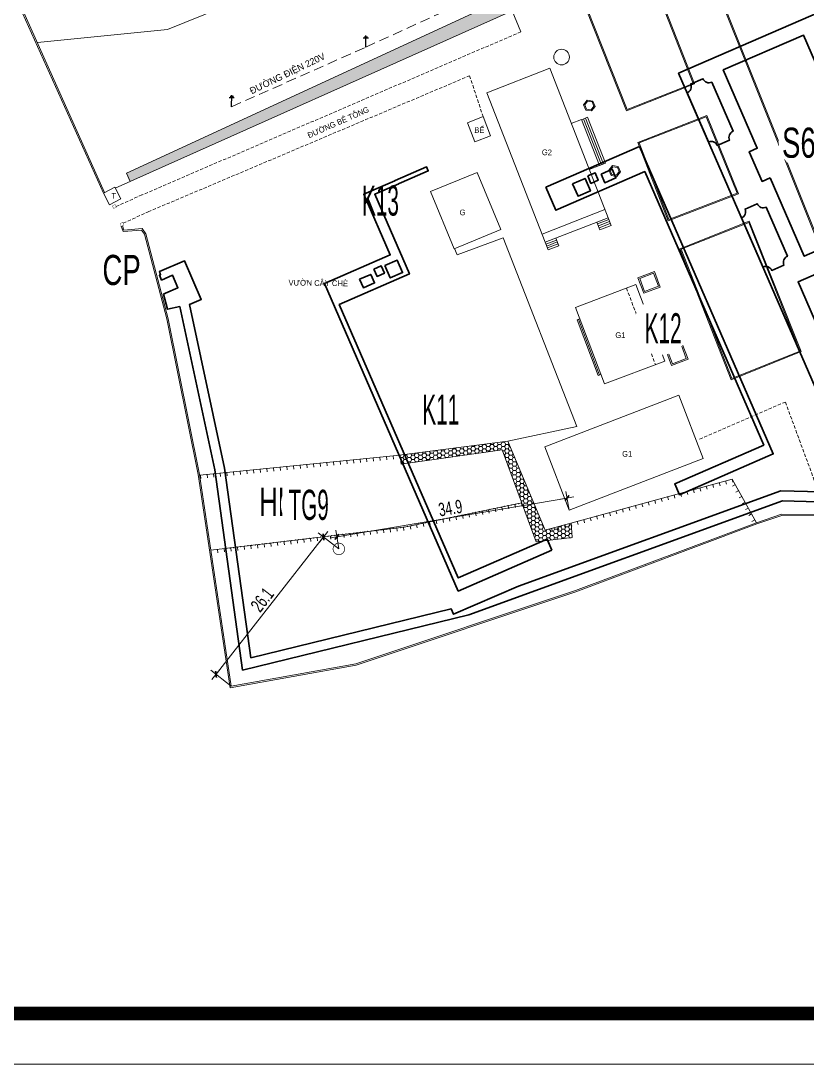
# Model space of a CAD drawing. Header units: inches. Extents: x 496359 to 501064, y 2374078 to 2377203.
# Drawn here: x 499679.6 to 499797.2, y 2376075 to 2376231.1 of the extents above; entities that cross this region are included whole.
import ezdxf
from ezdxf.enums import TextEntityAlignment as Align

# ---------------------------------------------------------------- set-up
doc = ezdxf.new("R2010")
doc.units = ezdxf.units.IN
doc.header["$MEASUREMENT"] = 0
doc.linetypes.add('DASHED', pattern=[0.75, 0.5, -0.25])
for name, color, linetype in [('cd', 7, 'Continuous'), ('chu', 6, 'Continuous'), ('MANH', 147, 'Continuous'), ('NOI', 2, 'Continuous'), ('tl', 8, 'Continuous')]:
    doc.layers.add(name, color=color, linetype=linetype)
for name, color, linetype, lineweight in [('EG Text2', 7, 'Continuous', 18), ('ISO', 252, 'Continuous', 20), ('khung ten QH', 7, 'Continuous', 20), ('Khungbo', 32, 'Continuous', 25), ('LC Dim', 8, 'Continuous', 18), ('LC Net dam 1', 30, 'Continuous', 30), ('LC Net manh', 239, 'Continuous', 5)]:
    doc.layers.add(name, color=color, linetype=linetype, lineweight=lineweight)
doc.styles.add('dien giai', font='', dxfattribs={"width": 0.8})
doc.styles.add('EG Hai', font='')
doc.styles.add('style1', font='')
doc.styles.get('dien giai').set_extended_font_data('.VnArial NarrowH')
doc.styles.get('EG Hai').set_extended_font_data('.VnArial NarrowH')
doc.styles.get('style1').set_extended_font_data('.VnAvantH')
doc.dimstyles.new('DIM300', dxfattribs={"dimscale": 0.5, "dimtxt": 2, "dimasz": 0.006999999999999999, "dimexe": 1, "dimexo": 0, "dimgap": 0.4, "dimtad": 1, "dimtoh": 1, "dimdec": 1, "dimzin": 1, "dimdsep": 46, "dimtxsty": 'dien giai', "dimblk": 'rowdim', "dimcen": 2.5, "dimclrd": 256, "dimclre": 256, "dimclrt": 2, "dimazin": 0, "dimtfac": 1, "dimtdec": 1, "dimtix": 1, "dimtmove": 2, "dimatfit": 0, "dimldrblk": 'dot leader', "dimfxl": 2, "dimtolj": 1, "dimtzin": 0, "dimlwd": -1, "dimlwe": -1, "dimarcsym": 1})

# ---------------------------------------------------------------- blocks, each defined once
blk = doc.blocks.new('cdien')
at = {"layer": 'cd', "extrusion": (-0.0005186573852502598, 0.0007689855314360053, 0.999999569827792)}
for p, q in [((-0.459985754583613, 3.144412337993913, -0.002933418654703424), (0.4886843127005704, 3.1446703799744, -0.002441582137115539)), ((0, 0), (-0.001049704209435731, 3.504816721539669, -0.002972533856058668)), ((-0.7965127634761302, 2.784041248790004, -0.002830840675530411), (0.764202508418748, 2.784465769470103, -0.00202169027567578))]:
    blk.add_line(p, q, dxfattribs=at)
blk = doc.blocks.new('1')
at = {"layer": 'tl', "color": 250, "lineweight": 0}
blk.add_line((0, -0.5), (0, 0), dxfattribs=at)
blk = doc.blocks.new('Nền HT mới')
at = {"layer": 'MANH', "lineweight": 0}
h = blk.add_hatch(dxfattribs=at)
h.set_pattern_fill('HONEY', color=8, scale=3, style=0)
h.set_pattern_definition([(0, (-183.2688834090322, -73.77102629426736), (0.5625, 0.324759525), [0.375, -0.75]), (120, (-183.2688834090322, -73.77102629426736), (-0.5624999987709673, 0.3247595271287468), [0.3749999999999998, -0.7499999999999996]), (59.99999999999999, (-183.2688834090322, -73.77102629426736), (1.229032625671422e-09, 0.6495190521287468), [-0.75, 0.375])])
h.paths.add_polyline_path([(-126.8014791085689, -45.41615871997419), (-135.978383206525, -23.30960250139105), (-144.6687170735049, -6.078051250948192), (-146.0620194940084, -5.85821412043515), (-137.3655951983483, -23.55188105027992), (-128.1698414601806, -44.58520711218807), (-128.1757084494993, -46.84231667505446), (-183.8325359660621, -72.510612505077), (-183.2688834090322, -73.77102629426736), (-126.1623317418807, -48.23317980026695)])
h = blk.add_hatch(dxfattribs=at)
h.set_pattern_fill('HONEY', color=8, scale=3, style=0)
h.set_pattern_definition([(0, (-122.5355175390678, -127.635057509), (0.5625, 0.324759525), [0.375, -0.75]), (120, (-122.5355175390678, -127.635057509), (-0.5624999987709673, 0.3247595271287468), [0.3749999999999998, -0.7499999999999996]), (59.99999999999999, (-122.5355175390678, -127.635057509), (1.229032625671422e-09, 0.6495190521287468), [-0.75, 0.375])])
h.paths.add_polyline_path([(-126.7996228174261, -112.603293866905), (-142.6302722208156, -114.6640018737489), (-142.8762160865545, -114.6885002884628), (-142.7436192438427, -116.019663133713), (-127.6363734847937, -113.9076992194714), (-122.5355175391842, -127.635057509), (-117.1743738128525, -127.0325726983683), (-117.34463536151, -124.8329575029748), (-121.2301135669068, -125.8916099272283)])
at = {"layer": 'MANH', "color": 1, "linetype": 'DASHED', "lineweight": 0, "ltscale": 3, "elevation": -28.37660884582989}
blk.add_lwpolyline([(-168.1140522845044, -62.56482511764261), (-148.041446332466, -53.6538078752892), (-128.1698414602388, -44.58520711218807), (-95.89018896611651, -30.64681443065274), (-58.74318896611931, -13.92981443047393), (-28.81618896609416, -1.114814430529805), (3.666811033913291, 13.63718556933236), (31.20181103388768, 25.31418556947392), (62.44381103391515, 39.10918556939941), (92.05397378362704, 52.59126531560105), (119.8372661278163, 64.47791280405727)], dxfattribs=at)
at = {"layer": 'MANH', "lineweight": 0, "elevation": -28.37660884582989}
for points in [[(-197.1686222703966, -52.95811667904127), (-177.6971660765657, -51.018320926054), (-169.660283235421, -47.79484218457583), (-163.600536454639, -35.45231807656455), (-160.1720769946069, -21.95807521702591), (-156.1188156967355, -7.732749566956045), (-153.4626691538097, 1.801060298403172), (-150.8018569074293, 2.473085735869972)], [(-144.6687170734467, -6.078051251413854), (-135.9783832085041, -23.30960249673444), (-126.8014791088599, -45.41615872043985), (-126.1623317418807, -48.23317980026695), (-185.5049444736751, -74.77098483737427)], [(-183.8325359658875, -72.510612505077), (-128.1757084496157, -46.84231667505446), (-128.1698414602388, -44.58520711218807), (-137.3655951973587, -23.55188105074558), (-146.062019494183, -5.85821412043515)], [(-75.79736117331322, -94.37191597657147), (-96.17237796535028, -43.42433248652014)], [(-75.65808588364871, -94.31621684092897), (-96.03310267574398, -43.36863335087764)], [(-124.8331668003766, -51.35643412178251), (-126.1623317418807, -48.23317980026695)], [(-129.9283686877998, -60.48801764944437), (-120.533871719842, -56.8194713821249)], [(-120.533871719842, -56.8194713821249), (-111.3605544459379, -80.31071151938158)], [(-129.9283686877998, -60.48801764944437), (-120.7550514138957, -83.97925778670106)], [(-132.8518389320188, -64.96299493783954), (-130.4949941569312, -64.04930587397757)], [(-131.7433177030716, -67.82240583613384), (-132.8518389320188, -64.96299493783954)], [(-129.386472927984, -66.90871677227187), (-130.4949941569312, -64.04930587397757)], [(-115.7837867938752, -64.49488428426775), (-117.3047026672821, -65.0888011558527)], [(-115.7837867938169, -64.49488428426775), (-113.0962551540533, -71.37717661546412)], [(-115.7801835295932, -64.50411160575095), (-114.8631444259618, -64.14600830437485)], [(-115.4593024848682, -64.37880772171411), (-112.7717708451046, -71.26110005291048)], [(-115.1612234553859, -64.26240801304448), (-112.4736918156223, -71.14470034424085)], [(-114.8631444259618, -64.14600830437485), (-112.1756127861981, -71.02830063557121)], [(-131.7433177030716, -67.82240583613384), (-129.3864729279258, -66.90871677227187)], [(-113.0962551540533, -71.37717661546412), (-114.6171710275185, -71.97109348704907)], [(-113.0962551540533, -71.37717661546412), (-112.1682374074544, -71.02830063557121)], [(-183.8325359658875, -72.510612505077), (-183.2688834090322, -73.77102629426736)], [(-138.3479597652868, -75.25854624859858), (-131.3631269864809, -72.38995756214354)], [(-127.8531435170398, -80.93654624052215), (-131.3631269864809, -72.38995756214354)], [(-187.28301902371, -75.47140723006669), (-185.6002635803843, -74.58917476801071)], [(-185.6002635803261, -74.58917476801071), (-184.6728118096898, -76.35818076372016)], [(-187.2830190237682, -75.47140723006669), (-186.355567253132, -77.24041322577614)], [(-186.3555672530738, -77.24041322577614), (-184.6728118097481, -76.35818076372016)], [(-134.8379762958457, -83.80513492697719), (-138.3479597652868, -75.25854624859858)], [(-121.6749494311471, -81.62163036880884), (-112.2804524631892, -77.95308410148937)], [(-121.1983139662143, -82.84414093108717), (-111.8038169982565, -79.1755946637677)], [(-113.3587961464609, -80.1048754668409), (-111.6946922712914, -79.45504375366363)], [(-134.8379762958457, -83.80513492697719), (-127.8531435170398, -80.93654624052215)], [(-113.0246583210492, -80.96054323255885), (-113.4679208733678, -79.82542637694496)], [(-113.249671419554, -80.38432455673683), (-111.5855675443263, -79.73449284355956)], [(-113.1405466925889, -80.66377364663276), (-111.4764428173612, -80.0139419334555)], [(-113.0246583210492, -80.96054323255885), (-111.3605544459379, -80.31071151938158)], [(-134.389843879263, -84.73594228509683), (-127.4753107681709, -82.15816245373207), (-116.4818190520118, -110.4170709942082), (-126.7996228177171, -112.6032938673707)], [(-121.0891892392492, -83.1235900209831), (-119.5003865288991, -82.50316337408367)], [(-119.609511255806, -82.22371428418774), (-119.1662487034873, -83.35883113980162)], [(-134.389843879263, -84.73594228509683), (-134.7816207195237, -83.7819903544696)], [(-120.9800645122841, -83.40303911087904), (-119.3912618019922, -82.7826124639796)], [(-120.870939785319, -83.68248820077497), (-119.2821370750271, -83.06206155387554)], [(-120.7550514138957, -83.97925778670106), (-119.1662487034873, -83.35883113980162)], [(-107.331992557326, -88.15771092945579), (-106.4617987023621, -90.4625865561502), (-104.0047338720715, -89.53493445558343), (-104.8749277269771, -87.23005882888901), (-107.331992557326, -88.15771092945579)], [(-116.6720962462086, -92.59781628899145), (-107.6695459035645, -89.18403593176845)], [(-107.6695459035645, -89.18403593176845), (-103.3324658439333, -100.6214388954068)], [(-116.6720962462086, -92.59781628899145), (-112.3350161865774, -104.0352192526298)], [(-116.4402428795538, -94.4468166735569), (-116.0299501139625, -94.2912330520885)], [(-116.4402428794956, -94.4468166735569), (-113.2755372940401, -102.7925268160725)], [(-116.2350964967582, -94.36902486258987), (-113.0703909112444, -102.7147350051055)], [(-103.1690067082482, -98.97583672921974), (-102.2988128532843, -101.2807123559141), (-99.84174802299367, -100.3530602553474), (-100.7119418778993, -98.04818462865296), (-103.1690067082482, -98.97583672921974)], [(-112.3350161865774, -104.0352192526298), (-103.3324658439915, -100.6214388954068)], [(-113.2755372940401, -102.7925268160725), (-112.8652445284488, -102.6369431946041)], [(-121.2637577800151, -113.4311605748335), (-101.1986145630317, -105.7291467679279)], [(-97.5587549511065, -115.2116413768927), (-101.1986145629735, -105.7291467679279)], [(-142.8762160867291, -114.6885002889285), (-142.6302722204664, -114.6640018737489), (-126.7996228177171, -112.6032938673707)], [(-126.7996228177171, -112.6032938673707), (-121.2301135670814, -125.8916099272283)], [(-117.6238981680899, -122.9136551837983), (-121.2637577800151, -113.4311605748335)], [(-172.8846538167518, -117.6776342774356), (-142.9353361117492, -114.6943892217787)], [(-117.6238981680899, -122.9136551837983), (-97.5587549511065, -115.2116413768927)], [(-121.2301135670814, -125.8916099272283), (-93.21419857674755, -118.2582853399763), (-89.59746438642742, -124.7920746543059)], [(-171.2019248346287, -128.9177178438367), (-142.3141891618679, -125.4499264285514), (-124.6908331861441, -121.8346996023865)], [(-117.1743738129107, -127.032572698834), (-117.3446353615682, -124.8329575029748)]]:
    blk.add_lwpolyline(points, dxfattribs=at)
for points in [[(-109.02987678919, -63.16351038223002), (-98.88674221216479, -59.15190435020122), (-107.4561889661081, -37.27081443048883), (-117.5641488403153, -41.6276030047411)], [(-108.9456510954724, -62.96889369800556), (-99.08093041838856, -59.06740026227999), (-107.5392849677546, -37.4699714221606), (-117.3710535697128, -41.70771451206747)], [(-114.0779043882458, -61.71207568706814), (-114.9376833040687, -61.59032103750724), (-115.4730153812516, -62.27403409598264), (-115.1485685426114, -63.07950180308762), (-114.2887896269049, -63.2012564517172), (-113.753457549722, -62.51754339370746)], [(-114.1846833162081, -61.84845112642142), (-114.8729681728828, -61.75098202150184), (-115.3015213220451, -62.29831964062396), (-115.0417896147073, -62.94312636326868), (-114.353504758149, -63.0405954677226), (-113.9249516088703, -62.49325784906614)], [(-107.3482433586569, -67.89440395595375), (-97.02220048318395, -63.89113784773144), (-92.31428435223188, -75.57830391550306), (-102.8122340613581, -79.65137719089034)], [(-107.154392662279, -67.98012879263479), (-97.10601748385943, -64.08451066683847), (-92.51019134651415, -75.49341893806923), (-102.7263836724405, -79.45717387046534)], [(-110.2832906563954, -71.49691068060565), (-111.1430695722183, -71.37515603104475), (-111.6784016494012, -72.05886908952016), (-111.353954810761, -72.86433679662514), (-110.4941758950545, -72.98609144525471), (-109.9588438178716, -72.30237838724497)], [(-110.3900695843577, -71.63328611995894), (-111.0783544410324, -71.53581701503936), (-111.5069075901947, -72.08315463416147), (-111.2471758828569, -72.72796135680619), (-110.5588910262986, -72.82543046126011), (-110.1303378770199, -72.27809284260366)], [(-101.0661875863398, -83.80304718116167), (-90.6768708666159, -79.70058217882979), (-82.90762330876441, -99.2005390343802), (-93.37164780415605, -103.4360594698774)], [(-100.8719359054185, -83.88761328585315), (-90.76086882646905, -79.89502167008686), (-83.10218706709111, -99.11747053271029), (-93.28733524528343, -103.2401102749245)], [(-107.0742417645479, -88.27417778648305), (-106.345331845102, -90.20483576325569), (-104.2624846647914, -89.41846759855616), (-104.9913945842372, -87.48780962178353)], [(-102.9112559154701, -99.092303586247), (-102.1823459960242, -101.0229615630196), (-100.0994988157136, -100.2365933983201), (-100.8284087351594, -98.30593542154747)]]:
    blk.add_lwpolyline(points, close=True, dxfattribs=at)
at = {"layer": 'MANH', "color": 4, "lineweight": 0, "elevation": -28.37660884582989}
for points in [[(-203.0619379446098, -40.49283241625744), (-201.1524527782412, -44.73876078991088), (-200.2750157572982, -46.50093587633091), (-187.2830190237682, -75.47140723006669)], [(-202.8795346365614, -40.41080173157025), (-200.971664316482, -44.65313933562356), (-200.0941317218776, -46.41550636483225), (-187.1058868718055, -75.37854065518695)], [(-184.3552795388341, -81.22085503401104), (-181.5838490686683, -81.01036289526019), (-181.135463890033, -81.65060133725274), (-177.8122181418539, -94.31613663775715), (-173.0979401735776, -117.6037735562386), (-168.3231807131624, -149.4976173756259), (-149.5009867174622, -146.1183384149881), (-116.6266446487816, -135.1269188840488), (-89.53004606934974, -124.9803913808973), (-85.82406533415906, -123.7139751907052), (-79.08021094649575, -123.7475096029775)], [(-184.2144667333878, -81.00958417873699), (-181.4853877400119, -80.80230866471175), (-180.951100827132, -81.56520413240287), (-177.6173229455553, -94.27087944099549), (-172.9009016703885, -117.5691038873592), (-168.1558692096105, -149.2643809947731), (-149.5506276380574, -145.9240530077914), (-116.6934428963532, -134.9383699675636), (-89.59746438642742, -124.7920746543059), (-85.85681054094584, -123.5138098896095), (-79.07668721500795, -123.5475246520327)], [(-184.3552795388341, -81.22085503401104), (-184.6076229478304, -80.4573687627526)], [(-184.2144667333878, -81.00958417873699), (-184.4258100462566, -80.37014715704936)]]:
    blk.add_lwpolyline(points, dxfattribs=at)
at = {"layer": 'MANH', "color": 3, "linetype": 'DASHED', "lineweight": 0, "elevation": -28.37660884582989}
for points in [[(-124.8331668003766, -51.35643412178251), (-181.4957580381842, -75.74876273615155)], [(-180.586127679383, -78.28560360805932), (-132.5138363974356, -57.9277423280837)], [(-132.5138363974356, -57.9277423280837), (-130.4949941569312, -64.04930587397757)]]:
    blk.add_lwpolyline(points, dxfattribs=at)
at = {"layer": 'MANH', "linetype": 'DASHED', "lineweight": 0, "elevation": -28.37660884582989}
for points in [[(-185.4043007407408, -77.48901859350372), (-181.4957580381842, -75.74876273615155)], [(-184.3308394703736, -79.9939445420714), (-180.586127679383, -78.28560360805932)], [(-109.0486087814743, -89.7069786075117), (-104.711528721843, -101.14438157115)], [(-98.1092337359978, -112.2871936653355), (-85.28323798771726, -106.7397735380182), (-79.07668721500795, -123.5475246520327)]]:
    blk.add_lwpolyline(points, dxfattribs=at)
at = {"layer": 'MANH', "color": 4, "lineweight": 0, "const_width": 0.05, "elevation": -28.37660884582989}
for points in [[(-185.7574588979433, -77.79324026318136), (-185.3517312331196, -77.59859940927345), (-185.5463720870275, -77.19287174433339), (-185.9520997518512, -77.3875125982413)], [(-184.6076229478304, -80.4573687627526), (-184.2018952830067, -80.26272790884468), (-184.3965361369146, -79.85700024390462), (-184.8022638017383, -80.05164109781254)]]:
    blk.add_lwpolyline(points, close=True, dxfattribs=at)
at = {"layer": 'MANH', "color": 8, "lineweight": 0, "elevation": -28.37660884582989}
blk.add_lwpolyline([(-117.1743738129107, -127.032572698834), (-122.5355175391842, -127.635057509), (-127.6363734847937, -113.9076992190057), (-142.7436192438427, -116.019663133713), (-142.8762160867291, -114.6885002889285)], dxfattribs=at)
at = {"layer": 'MANH', "lineweight": 0}
blk.add_circle((-118.7556091182005, -55.14397067209575, 0.3433911541701136), 1.166492391820125, dxfattribs=at)
for p in [(-131.5885944209249, -123.2496952191541, -1.000608845829888), (-131.052714180546, -123.1397656105073, -1.000608845829888), (-130.5168339401089, -123.0298360023262, -1.000608845829888), (-129.98095369973, -122.9199063941451, -1.000608845829888), (-129.4450734593511, -122.8099767854983, -1.000608845829888), (-128.909193218914, -122.7000471773172, -1.000608845829888), (-128.3733129785351, -122.5901175686704, -1.000608845829888), (-127.8374327381562, -122.4801879604893, -1.000608845829888), (-127.3015524977191, -122.3702583518425, -1.000608845829888), (-126.7656722573402, -122.2603287436614, -1.000608845829888), (-126.2297920169613, -122.1503991354803, -1.000608845829888), (-125.6939117765824, -122.0404695268335, -1.000608845829888), (-125.1580315361452, -121.9305399186524, -1.000608845829888), (-139.0909177864623, -124.7887097364837, -1.000608845829888), (-138.5550375460834, -124.6787801278369, -1.000608845829888), (-138.0191573057045, -124.5688505196558, -1.000608845829888), (-137.4832770652674, -124.458920911009, -1.000608845829888), (-136.9473968248885, -124.3489913028279, -1.000608845829888), (-136.4115165845096, -124.2390616946468, -1.000608845829888), (-135.8756363440725, -124.129132086, -1.000608845829888), (-135.3397561036936, -124.0192024778189, -1.000608845829888), (-134.8038758633147, -123.9092728691721, -1.000608845829888), (-134.2679956228776, -123.799343260991, -1.000608845829888), (-133.7321153824987, -123.6894136523442, -1.000608845829888), (-133.1962351421198, -123.5794840441631, -1.000608845829888), (-132.6603549017409, -123.469554435982, -1.000608845829888), (-132.1244746613038, -123.3596248273352, -1.000608845829888), (-149.9100507279463, -126.3617619504766, -1.000608845829888), (-149.3669107464329, -126.2965614032546, -1.000608845829888), (-148.8237707649196, -126.2313608564982, -1.000608845829888), (-148.2806307834062, -126.1661603097418, -1.000608845829888), (-147.7374908018928, -126.1009597625198, -1.000608845829888), (-147.1943508203794, -126.0357592157634, -1.000608845829888), (-146.6512108388661, -125.970558669007, -1.000608845829888), (-146.1080708573527, -125.905358121785, -1.000608845829888), (-145.5649308757811, -125.8401575750286, -1.000608845829888), (-145.0217908942677, -125.7749570282722, -1.000608845829888), (-144.4786509127543, -125.7097564810501, -1.000608845829888), (-143.935510931241, -125.6445559342937, -1.000608845829888), (-143.3923709497276, -125.5793553870717, -1.000608845829888), (-142.8492309682142, -125.5141548403153, -1.000608845829888), (-142.3061992288522, -125.4482873865018, -1.000608845829888), (-141.7703189884733, -125.3383577783206, -1.000608845829888), (-141.2344387480944, -125.2284281696739, -1.000608845829888), (-140.6985585076573, -125.1184985614927, -1.000608845829888), (-140.1626782672784, -125.008568952846, -1.000608845829888), (-139.6267980268995, -124.8986393446648, -1.000608845829888), (-162.945410284442, -127.9265750768209, -1.000608845829888), (-162.4022703029286, -127.8613745295988, -1.000608845829888), (-161.8591303214153, -127.7961739828424, -1.000608845829888), (-161.3159903399019, -127.7309734360861, -1.000608845829888), (-160.7728503583885, -127.665772888864, -1.000608845829888), (-160.2297103768751, -127.6005723421076, -1.000608845829888), (-159.6865703953617, -127.5353717948856, -1.000608845829888), (-159.1434304138484, -127.4701712481292, -1.000608845829888), (-158.6002904322768, -127.4049707013728, -1.000608845829888), (-158.0571504507634, -127.3397701541508, -1.000608845829888), (-157.51401046925, -127.2745696073944, -1.000608845829888), (-156.9708704877366, -127.209369060638, -1.000608845829888), (-156.4277305062233, -127.1441685134159, -1.000608845829888), (-155.8845905247099, -127.0789679666595, -1.000608845829888), (-155.3414505431965, -127.0137674194375, -1.000608845829888), (-154.7983105616831, -126.9485668726811, -1.000608845829888), (-154.2551705801116, -126.8833663259247, -1.000608845829888), (-153.7120305985982, -126.8181657787027, -1.000608845829888), (-153.1688906170848, -126.7529652319463, -1.000608845829888), (-152.6257506355714, -126.6877646851899, -1.000608845829888), (-152.082610654058, -126.6225641379679, -1.000608845829888), (-151.5394706725447, -126.5573635912115, -1.000608845829888), (-150.9963306910313, -126.4921630444551, -1.000608845829888), (-150.4531907095179, -126.426962497233, -1.000608845829888), (-168.9199500812056, -128.6437810930038, -1.000608845829888), (-168.3768100996922, -128.5785805457817, -1.000608845829888), (-167.8336701181788, -128.5133799990253, -1.000608845829888), (-167.2905301366072, -128.448179452269, -1.000608845829888), (-166.7473901550939, -128.3829789050469, -1.000608845829888), (-166.2042501735805, -128.3177783582905, -1.000608845829888), (-165.6611101920671, -128.2525778110685, -1.000608845829888), (-165.1179702105537, -128.1873772643121, -1.000608845829888), (-164.5748302290403, -128.1221767175557, -1.000608845829888), (-164.031690247527, -128.0569761703337, -1.000608845829888), (-163.4885502660136, -127.9917756235773, -1.000608845829888)]:
    blk.add_point(p, dxfattribs=at)
at = {"layer": 'cd', "lineweight": 0, "xscale": 0.5, "yscale": 0.5, "zscale": 0.5, "rotation": 359.2672157837458}
for p in [(-148.041446332466, -53.6538078752892, -0.5256088458298898), (-168.1140522845044, -62.56482511764261, -1.010608845829889)]:
    blk.add_blockref('cdien', p, dxfattribs=at)
at = {"layer": 'NOI', "lineweight": 0}
for p, rotation in [((-150.8959405994929, -115.4873433122957, -28.37660884582989), 5.688455894572807), ((-149.9008650385613, -115.3882240509229, -28.37660884582989), 5.688455894572807), ((-148.9057894775715, -115.28910478955, -28.37660884582989), 5.688455894572807), ((-147.9107139165817, -115.1899855281772, -28.37660884582989), 5.688455894572807), ((-146.9156383556501, -115.0908662668044, -28.37660884582989), 5.688455894572807), ((-145.9205627946603, -114.9917470058972, -28.37660884582989), 5.688455894572807), ((-144.9254872336705, -114.8926277445244, -28.37660884582989), 5.688455894572807), ((-143.930411672739, -114.7935084831515, -28.37660884582989), 5.688455894572807), ((-165.8220740140487, -116.9741322314912, -28.37660884582989), 5.688455894572807), ((-164.8269984531171, -116.8750129701184, -28.37660884582989), 5.688455894572807), ((-163.8319228921273, -116.7758937092112, -28.37660884582989), 5.688455894572807), ((-162.8368473311375, -116.6767744478384, -28.37660884582989), 5.688455894572807), ((-161.8417717702059, -116.5776551864656, -28.37660884582989), 5.688455894572807), ((-160.8466962092161, -116.4785359250927, -28.37660884582989), 5.688455894572807), ((-159.8516206482263, -116.3794166637199, -28.37660884582989), 5.688455894572807), ((-158.8565450872948, -116.2802974023471, -28.37660884582989), 5.688455894572807), ((-157.861469526305, -116.1811781414399, -28.37660884582989), 5.688455894572807), ((-156.8663939653152, -116.0820588800671, -28.37660884582989), 5.688455894572807), ((-155.8713184043836, -115.9829396186942, -28.37660884582989), 5.688455894572807), ((-154.8762428433938, -115.8838203573214, -28.37660884582989), 5.688455894572807), ((-153.881167282404, -115.7847010959485, -28.37660884582989), 5.688455894572807), ((-152.8860917214724, -115.6855818345757, -28.37660884582989), 5.688455894572807), ((-151.8910161604826, -115.5864625736685, -28.37660884582989), 5.688455894572807), ((-172.7876029408608, -117.6679670606354, -28.37660884582989), 5.688455894572807), ((-171.792527379871, -117.5688477992626, -28.37660884582989), 5.688455894572807), ((-170.7974518189394, -117.4697285378898, -28.37660884582989), 5.688455894572807), ((-169.8023762579496, -117.3706092769826, -28.37660884582989), 5.688455894572807), ((-168.8073006969598, -117.2714900156097, -28.37660884582989), 5.688455894572807), ((-167.8122251360282, -117.1723707542369, -28.37660884582989), 5.688455894572807), ((-166.8171495750385, -117.0732514928641, -28.37660884582989), 5.688455894572807), ((-94.2149210388261, -118.5309460536191, -28.37660884582989), 15.24107065877397), ((-93.25009273422893, -118.2680652011732, -28.37660884582989), 15.24107065877397), ((-100.0038908662927, -120.1082311692262, -28.37660884582989), 15.24107065877397), ((-99.03906256169557, -119.8453503167802, -28.37660884582989), 15.24107065877397), ((-98.0742342571566, -119.5824694643343, -28.37660884582989), 15.24107065877397), ((-97.10940595255943, -119.3195886114227, -28.37660884582989), 15.24107065877397), ((-96.14457764796225, -119.0567077589767, -28.37660884582989), 15.24107065877397), ((-95.17974934336507, -118.7938269060651, -28.37660884582989), 15.24107065877397), ((-92.74791876779182, -119.1006403132887, -28.37660884582989), 298.9664195752667), ((-92.26362183579022, -119.9755440117406, -28.37660884582989), 298.9664195752667), ((-105.7928606937594, -121.6855162852989, -28.37660884582989), 15.24107065877397), ((-104.8280323892204, -121.4226354323873, -28.37660884582989), 15.24107065877397), ((-103.8632040846232, -121.1597545799414, -28.37660884582989), 15.24107065877397), ((-102.8983757800261, -120.8968737274954, -28.37660884582989), 15.24107065877397), ((-101.9335474754289, -120.6339928745838, -28.37660884582989), 15.24107065877397), ((-100.9687191708899, -120.3711120221378, -28.37660884582989), 15.24107065877397), ((-91.77932490373041, -120.850447710658, -28.37660884582989), 298.9664195752667), ((-91.2950279716706, -121.7253514091099, -28.37660884582989), 298.9664195752667), ((-131.6317748464016, -123.2585531818295, -1.000608845829888), 11.5927352557483), ((-130.6521741092974, -123.0575994663486, -1.000608845829888), 11.5927352557483), ((-129.672573372135, -122.8566457508678, -1.000608845829888), 11.5927352557483), ((-128.6929726350309, -122.6556920353869, -1.000608845829888), 11.5927352557483), ((-127.7133718978685, -122.454738319906, -1.000608845829888), 11.5927352557483), ((-126.7337711607061, -122.2537846039595, -1.000608845829888), 11.5927352557483), ((-125.7541704236019, -122.0528308884786, -1.000608845829888), 11.5927352557483), ((-124.7745696864395, -121.8518771729978, -1.000608845829888), 11.5927352557483), ((-111.5818305212842, -123.262801400906, -28.37660884582989), 15.24107065877397), ((-110.6170022166871, -122.9999205484601, -28.37660884582989), 15.24107065877397), ((-109.6521739120899, -122.7370396955484, -28.37660884582989), 15.24107065877397), ((-108.6873456075509, -122.4741588431025, -28.37660884582989), 15.24107065877397), ((-107.7225173029537, -122.2112779906565, -28.37660884582989), 15.24107065877397), ((-106.7576889983566, -121.9483971377449, -28.37660884582989), 15.24107065877397), ((-90.81073103966901, -122.6002551075617, -28.37660884582989), 298.9664195752667), ((-138.488980006422, -124.6652291906612, -1.000608845829888), 11.5927352557483), ((-137.5093792692596, -124.4642754751803, -1.000608845829888), 11.5927352557483), ((-136.5297785320972, -124.2633217596995, -1.000608845829888), 11.5927352557483), ((-135.550177794993, -124.0623680442186, -1.000608845829888), 11.5927352557483), ((-134.5705770578306, -123.8614143287377, -1.000608845829888), 11.5927352557483), ((-133.5909763207264, -123.6604606127912, -1.000608845829888), 11.5927352557483), ((-132.611375583564, -123.4595068973103, -1.000608845829888), 11.5927352557483), ((-117.3708003487509, -124.8400865165131, -28.37660884582989), 15.24107065877397), ((-116.4059720441537, -124.5772056640672, -28.37660884582989), 15.24107065877397), ((-115.4411437396147, -124.3143248116212, -28.37660884582989), 15.24107065877397), ((-114.4763154350176, -124.0514439587096, -28.37660884582989), 15.24107065877397), ((-113.5114871304204, -123.7885631062636, -28.37660884582989), 15.24107065877397), ((-112.5466588258232, -123.525682253352, -28.37660884582989), 15.24107065877397), ((-90.3264341076092, -123.4751588060135, -28.37660884582989), 298.9664195752667), ((-89.8421371755494, -124.3500625044653, -28.37660884582989), 298.9664195752667), ((-150.3516190958862, -126.4147694623643, -1.000608845829888), 6.845243130018819), ((-149.3587473940524, -126.2955814442212, -1.000608845829888), 6.845243130018819), ((-148.3658756921604, -126.176393426078, -1.000608845829888), 6.845243130018819), ((-147.3730039903267, -126.0572054079348, -1.000608845829888), 6.845243130018819), ((-146.3801322884929, -125.9380173897916, -1.000608845829888), 6.845243130018819), ((-145.3872605866591, -125.8188293716485, -1.000608845829888), 6.845243130018819), ((-144.3943888848253, -125.6996413535053, -1.000608845829888), 6.845243130018819), ((-143.4015171829333, -125.5804533353621, -1.000608845829888), 6.845243130018819), ((-142.4086454810995, -125.4612653172189, -1.000608845829888), 6.845243130018819), ((-141.427782217851, -125.2680903375694, -1.000608845829888), 11.5927352557483), ((-140.4481814806886, -125.0671366220886, -1.000608845829888), 11.5927352557483), ((-139.4685807435262, -124.8661829061421, -1.000608845829888), 11.5927352557483), ((-120.2652852624842, -125.6287290747823, -28.37660884582989), 15.24107065877397), ((-119.3004569579452, -125.3658482218707, -28.37660884582989), 15.24107065877397), ((-118.3356286533481, -125.1029673694247, -28.37660884582989), 15.24107065877397), ((-163.2589512198419, -127.9642136986913, -1.000608845829888), 6.845243130018819), ((-162.2660795180082, -127.8450256805481, -1.000608845829888), 6.845243130018819), ((-161.2732078161744, -127.725837662405, -1.000608845829888), 6.845243130018819), ((-160.2803361143406, -127.6066496437961, -1.000608845829888), 6.845243130018819), ((-159.2874644125068, -127.4874616256529, -1.000608845829888), 6.845243130018819), ((-158.2945927106148, -127.3682736075098, -1.000608845829888), 6.845243130018819), ((-157.301721008781, -127.2490855893666, -1.000608845829888), 6.845243130018819), ((-156.3088493069472, -127.1298975712234, -1.000608845829888), 6.845243130018819), ((-155.3159776051134, -127.0107095530802, -1.000608845829888), 6.845243130018819), ((-154.3231059032796, -126.8915215349371, -1.000608845829888), 6.845243130018819), ((-153.3302342013876, -126.7723335167939, -1.000608845829888), 6.845243130018819), ((-152.3373624995538, -126.6531454986507, -1.000608845829888), 6.845243130018819), ((-151.34449079772, -126.5339574805075, -1.000608845829888), 6.845243130018819), ((-170.2090531327949, -128.7985298256935, -1.000608845829888), 6.845243130018819), ((-169.2161814309611, -128.6793418075504, -1.000608845829888), 6.845243130018819), ((-168.2233097290691, -128.5601537894072, -1.000608845829888), 6.845243130018819), ((-167.2304380272353, -128.440965771264, -1.000608845829888), 6.845243130018819), ((-166.2375663254015, -128.3217777531208, -1.000608845829888), 6.845243130018819), ((-165.2446946235677, -128.2025897349777, -1.000608845829888), 6.845243130018819), ((-164.2518229217339, -128.0834017168345, -1.000608845829888), 6.845243130018819)]:
    blk.add_blockref('1', p, dxfattribs=dict(at, rotation=rotation))
at = {"layer": 'chu', "color": 6, "lineweight": 0, "style": 'style1'}
for s, height, rotation, p in [('§¦êNG §IÖN 220V', 1, 25.73745742663937, (-165.0997349652998, -60.71275791577864, -28.37660884582989)), ('§¦êNG B£ T¤NG', 0.85, 23.79318033755017, (-156.5190523184674, -67.28589062537867, -28.37660884582989)), ('BÓ', 0.85, 359.2672157837458, (-131.8251786034043, -66.47352762246373, -28.37660884582989)), ('G2', 0.85, 359.2672157837458, (-121.7137872779813, -69.8077823874155, -28.37660884582989)), ('T', 0.85, 359.2672157837458, (-186.1044472824387, -76.33401802187655, -28.37660884582989)), ('G', 0.85, 359.2672157837458, (-134.0157075985871, -78.79399224841836, -28.37660884582989)), ('V¦êN C¢Y CHÌ', 0.85, 359.2672157837458, (-159.6059779066081, -89.3065301487768, -28.37660884582989)), ('G1', 0.85, 359.2672157837458, (-110.7187127810275, -97.15298180892933, -28.37660884582989)), ('G1', 0.85, 359.2672157837458, (-109.7006031632727, -114.9145134939426, -28.37660884582989))]:
    blk.add_text(s, height=height, rotation=rotation, dxfattribs=at).set_placement(p)
blk = doc.blocks.new('rowdim')
blk.add_line((-200, 7.105427357601002e-15), (200, 7.105427357601002e-15))
at = {"const_width": 50}
blk.add_lwpolyline([(-70.71067811865474, -70.71067811865474), (70.71067811865476, 70.71067811865476)], dxfattribs=at)
blk = doc.blocks.new('*D467')
at = {"layer": 'Defpoints', "color": 0, "transparency": 16777216}
for p in [(499724.8363831685, 2376153.850577006), (499727.1259537998, 2376152.058365453), (499711.0400444757, 2376131.508433436)]:
    blk.add_point(p, dxfattribs=at)
at = {"layer": 'LC Dim', "transparency": 16777216}
for p, q in [((499727.1259537998, 2376152.058365453), (499724.0489405452, 2376154.466964964)), ((499708.7535557841, 2376133.304582202), (499724.8333012288, 2376153.846639793)), ((499711.0400444757, 2376131.508433436), (499707.9630312209, 2376133.917032947))]:
    blk.add_line(p, q, dxfattribs=at)
at = {"layer": 'LC Dim', "transparency": 16777216, "xscale": 0.005, "yscale": 0.005, "zscale": 0.005}
for p, rotation in [((499724.8363831685, 2376153.850577006), 51.94715883234273), ((499708.7504738442, 2376133.300644989), 231.9471588323428)]:
    blk.add_blockref('rowdim', p, dxfattribs=dict(at, rotation=rotation))
at = {"layer": 'LC Dim', "color": 2, "transparency": 16777216, "insert": (499715.6743575917, 2376144.451588263), "char_height": 2, "attachment_point": 5, "rotation": 51.94715883234272, "style": 'dien giai'}
blk.add_mtext('\\A1;26.1', dxfattribs=at)
blk = doc.blocks.new('dot leader')
at = {"const_width": 50}
blk.add_lwpolyline([(-25, 0, 1), (25, 0, 1)], format="xyb", close=True, dxfattribs=at)
blk = doc.blocks.new('*D468')
at = {"layer": 'Defpoints', "color": 0, "transparency": 16777216}
for p in [(499761.5720155173, 2376157.859159247), (499726.8217523241, 2376153.864763541), (499727.1259538, 2376152.058365454)]:
    blk.add_point(p, dxfattribs=at)
at = {"layer": 'LC Dim', "transparency": 16777216}
for p, q in [((499761.5720155173, 2376157.859159247), (499761.1017500739, 2376160.651672317)), ((499761.2628834664, 2376159.664727014), (499726.826682899, 2376153.865593861)), ((499727.1259538, 2376152.058365454), (499726.6556883567, 2376154.850878524))]:
    blk.add_line(p, q, dxfattribs=at)
at = {"layer": 'LC Dim', "transparency": 16777216, "xscale": 0.005, "yscale": 0.005, "zscale": 0.005}
for p, rotation in [((499761.2678140413, 2376159.665557335), 9.559048067881228), ((499726.8217523241, 2376153.864763541), 189.5590480678812)]:
    blk.add_blockref('rowdim', p, dxfattribs=dict(at, rotation=rotation))
at = {"layer": 'LC Dim', "color": 2, "transparency": 16777216, "insert": (499743.8086687668, 2376158.167246433), "char_height": 2, "attachment_point": 5, "rotation": 9.559048067881198, "style": 'dien giai'}
blk.add_mtext('\\A1;34.9', dxfattribs=at)

msp = doc.modelspace()

# ---------------------------------------------------------------- linework, layer by layer
at = {"layer": 'khung ten QH'}
msp.add_lwpolyline([(499511.0154919463, 2377095.581127742), (499511.0154919463, 2376074.981127743), (500953.932733324, 2376074.981127743), (500953.932733324, 2377095.581127742)], close=True, dxfattribs=at)
at = {"layer": 'Khungbo', "color": 0, "lineweight": 50, "const_width": 2.065320215795364}
msp.add_lwpolyline([(499518.6002125171, 2377087.996407172), (499518.6002125171, 2376082.565848313), (500946.3480127532, 2376082.565848313), (500946.3480127533, 2377087.996407172)], close=True, dxfattribs=at)
at = {"layer": 'LC Net dam 1'}
for points in [[(499779.2236446892, 2376220.277425833, 0.414213562373095), (499779.7415644979, 2376221.593389005), (499781.5754474793, 2376222.391432369, 0.414213562373095), (499782.8914106519, 2376221.873512561), (499786.0835841074, 2376214.537980635, 0.414213562373095), (499785.5656642987, 2376213.222017462), (499783.7317813174, 2376212.423974098, 0.414213562373095), (499782.4158181447, 2376212.941893907)], [(499790.5558604575, 2376194.236287497, -0.414213562373095), (499791.8718236302, 2376193.718367689), (499793.7057066116, 2376194.516411053, -0.414213562373095), (499794.2236264203, 2376195.832374225), (499791.0314529641, 2376203.16790615, -0.414213562373095), (499789.7154897914, 2376203.685825959), (499787.88160681, 2376202.887782595, -0.414213562373095), (499787.3636870013, 2376201.571819422)]]:
    msp.add_lwpolyline(points, format="xyb", close=True, dxfattribs=at)
for points in [[(499766.3407037254, 2376208.125419971), (499766.9034204824, 2376206.83257433), (499768.5630308442, 2376207.554927046), (499768.0003140873, 2376208.847772687)], [(499762.0967944978, 2376206.670862074), (499762.9029560928, 2376204.818700233), (499764.7551179331, 2376205.624861828), (499763.9489563381, 2376207.477023669)], [(499764.3447451755, 2376207.845603641), (499764.8236530537, 2376206.745309479), (499765.9239472163, 2376207.224217357), (499765.445039338, 2376208.324511519)], [(499819.5322467896, 2376176.418581846), (499823.7499059682, 2376166.726510289), (499809.5185282503, 2376160.533499795), (499804.4629235396, 2376172.151148483), (499803.6014443211, 2376171.776262091), (499800.0102491833, 2376180.028735507), (499800.8717284018, 2376180.403621898), (499795.8161236912, 2376192.021270586), (499810.0475014091, 2376198.214281079), (499814.2651605876, 2376188.522209523), (499818.8865457005, 2376190.5332788), (499824.1536319026, 2376178.429651123)], [(499734.001721849, 2376194.442634963), (499734.807883444, 2376192.590473123), (499736.6600452843, 2376193.396634718), (499735.8538836893, 2376195.248796558)], [(499730.2377088268, 2376192.411709446), (499730.8004255838, 2376191.118863806), (499732.4600359456, 2376191.841216522), (499731.8973191887, 2376193.134062163)], [(499732.3619664856, 2376193.925235361), (499732.8408743638, 2376192.824941198), (499733.9411685264, 2376193.303849076), (499733.4622606481, 2376194.404143239)]]:
    msp.add_lwpolyline(points, close=True, dxfattribs=at)
at = {"layer": 'LC Net dam 1', "const_width": 0.1}
msp.add_lwpolyline([(499726.2623549277, 2376152.058365454, 1), (499727.9895526723, 2376152.058365454, 1)], format="xyb", close=True, dxfattribs=at)
at = {"layer": 'LC Net dam 1', "ltscale": 7, "elevation": -268.3766088461464}
msp.add_lwpolyline([(499758.9853198073, 2376151.854772539), (499758.3188457663, 2376153.386001257)], dxfattribs=at)

# ---------------------------------------------------------------- block references
at = {"layer": 'LC Net manh'}
msp.add_blockref('Nền HT mới', (499879.1959136853, 2376280.772814431, 2.924608845829887), dxfattribs=at)

# ---------------------------------------------------------------- texts
at = {"layer": 'EG Text2', "style": 'EG Hai', "width": 0.8}
msp.add_text('hk47', height=4.224421042167349, rotation=1.85823553869546e-09, dxfattribs=at).set_placement((499720.0456942379, 2376159.0981655, 1.924000000000003), align=Align.MIDDLE_CENTER)

# ---------------------------------------------------------------- dimensions: what is measured, and where the dimension line sits
at = {"layer": 'LC Dim'}
for p1, distance, picture, middle in [((499761.5720155172, 2376157.859159247, -25.452), -1.8318331221190087, '*D468', (499743.8086687668, 2376158.167246433, -25.452)), ((499711.0400444757, 2376131.508433436, -25.452), 2.9076031235543596, '*D467', (499715.6743575917, 2376144.451588263, -25.452))]:
    dim = msp.add_aligned_dim(p1=p1, p2=(499727.1259538, 2376152.058365454, -25.452), distance=distance, dimstyle='DIM300', override={"dimscale": 1, "dimasz": 0.005, "dimpost": ''}, dxfattribs=at)
    dim.commit()
    dim.dimension.update_dxf_attribs({"geometry": picture, "text_midpoint": middle})

# ---------------------------------------------------------------- next in the draw order: wipeouts: each hides what was drawn before it
at = {"ltscale": 500}
for points, z in [([(499794.171458831, 2376209.887775933), (499793.70552713075, 2376210.4381776717), (499793.4537030076, 2376210.838536616), (499793.2203826313, 2376211.332699286), (499793.0508101484, 2376211.8598353188), (499792.9576553049, 2376212.3533183), (499792.9244992228, 2376212.793333167), (499792.9450960284, 2376213.3199675577), (499793.0059710173, 2376213.7240251848), (499793.16393451334, 2376214.2989114122), (499793.28906264965, 2376214.6135525964), (499793.51245308795, 2376215.046854636), (499793.77792926756, 2376215.443443915), (499794.15792592784, 2376215.881377661), (499794.5631944336, 2376216.239561443), (499795.0342664292, 2376216.5569437644), (499795.4899143189, 2376216.785896402), (499795.92504429544, 2376216.945096287), (499796.31931887113, 2376217.0449514897), (499796.82564076997, 2376217.1161416383), (499797.2584527907, 2376217.1283606547), (499797.67136533593, 2376217.0986877163), (499798.2109567435, 2376216.997477995), (499798.6226590209, 2376216.869623045), (499799.0054789151, 2376216.7072876696), (499799.5935732988, 2376216.3621789822), (499799.85373801703, 2376216.164496432), (499800.15152689227, 2376215.894909797), (499800.40525471704, 2376215.618929058), (499800.6697105068, 2376215.26918346), (499800.9158618729, 2376214.8576667868), (499801.07534855313, 2376214.517211766), (499801.2034377337, 2376214.1658613393), (499801.31905085855, 2376213.713794541), (499801.37868319824, 2376213.3120809896), (499801.39660672395, 2376212.731577348), (499801.33952121664, 2376212.180151516), (499801.2420135946, 2376211.746325677), (499801.12683804287, 2376211.395431361), (499800.92882622627, 2376210.9499740787), (499800.7090934922, 2376210.572670164), (499800.50321432657, 2376210.2846954176), (499800.165059028, 2376209.9013088327), (499799.90244159044, 2376209.658864974), (499799.4940551066, 2376209.352859192), (499799.2147240135, 2376209.1837890553), (499798.9640210748, 2376209.0556414234), (499798.6605020522, 2376208.9271676554), (499798.3122065797, 2376208.8124249005), (499797.9788799113, 2376208.732786333), (499797.63143846364, 2376208.6793521987), (499797.2804224059, 2376208.654885588), (499796.99210760486, 2376208.656602808), (499796.5592122306, 2376208.69622986), (499796.19503005536, 2376208.764883722), (499795.78961988253, 2376208.881395192), (499795.39530803397, 2376209.0387713355), (499794.9190336041, 2376209.295081852), (499794.69893603516, 2376209.4420630923), (499794.39316428534, 2376209.6822815714)], -292.3766088461859), ([(499730.99327040435, 2376202.066918107), (499730.6205250442, 2376202.507239498), (499730.41906574566, 2376202.8275266537), (499730.23240944464, 2376203.2228567894), (499730.09675145836, 2376203.644565616), (499730.0222275835, 2376204.0393520016), (499729.9957027178, 2376204.391363895), (499730.0121801623, 2376204.812671407), (499730.06088015344, 2376205.135917509), (499730.1872509503, 2376205.5958264903), (499730.28735345934, 2376205.8475394384), (499730.46606580995, 2376206.19418107), (499730.67844675365, 2376206.511452493), (499730.9824440818, 2376206.8617994897), (499731.3066588865, 2376207.1483465154), (499731.68351648294, 2376207.4022523724), (499732.0480347947, 2376207.5854144827), (499732.3961387759, 2376207.712774391), (499732.71155843645, 2376207.792658553), (499733.11661595554, 2376207.849610672), (499733.46286557213, 2376207.859385885), (499733.79319560836, 2376207.835647534), (499734.2248687344, 2376207.7546797576), (499734.5542305563, 2376207.652395797), (499734.8604864717, 2376207.5225274963), (499735.33096197865, 2376207.2464405466), (499735.5390937532, 2376207.088294507), (499735.77732485335, 2376206.872625198), (499735.9803071132, 2376206.651840607), (499736.191871745, 2376206.3720441293), (499736.3887928379, 2376206.042830791), (499736.51638218213, 2376205.7704667733), (499736.6188535266, 2376205.489386433), (499736.71134402644, 2376205.1277329936), (499736.7590498982, 2376204.8063621526), (499736.7733887188, 2376204.3419592394), (499736.72772031295, 2376203.900818574), (499736.64971421525, 2376203.5537579022), (499736.55757377384, 2376203.2730424497), (499736.3991643206, 2376202.9166766237), (499736.22337813326, 2376202.6148334923), (499736.0586748008, 2376202.384453695), (499735.788150562, 2376202.0777444267), (499735.578056612, 2376201.8837893405), (499735.25134742487, 2376201.6389847146), (499735.02788255044, 2376201.5037286053), (499734.82732019946, 2376201.4012105), (499734.58450498135, 2376201.2984314854), (499734.30586860335, 2376201.2066372815), (499734.0392072687, 2376201.142926427), (499733.76125411055, 2376201.1001791195), (499733.48044126434, 2376201.0806058315), (499733.2497894235, 2376201.081979607), (499732.9034731241, 2376201.1136812493), (499732.6121273839, 2376201.1686043385), (499732.2877992456, 2376201.261813515), (499731.97234976676, 2376201.3877144293), (499731.5913302229, 2376201.5927628423), (499731.4152521677, 2376201.7103478345), (499731.17063476786, 2376201.9025226175)], -24.00000000003957), ([(499691.7134438562, 2376190.852405132), (499691.24751215597, 2376191.4028068706), (499690.9956880328, 2376191.803165815), (499690.7623676565, 2376192.2973284847), (499690.59279517364, 2376192.8244645176), (499690.49964033015, 2376193.317947499), (499690.466484248, 2376193.757962366), (499690.4870810536, 2376194.2845967566), (499690.5479560425, 2376194.6886543836), (499690.70591953857, 2376195.263540611), (499690.8310476749, 2376195.5781817953), (499691.0544381132, 2376196.011483835), (499691.3199142928, 2376196.4080731138), (499691.69991095306, 2376196.84600686), (499692.1051794588, 2376197.204190642), (499692.5762514544, 2376197.5215729633), (499693.0318993441, 2376197.7505256007), (499693.46702932066, 2376197.909725486), (499693.86130389635, 2376198.0095806886), (499694.3676257952, 2376198.080770837), (499694.8004378159, 2376198.0929898536), (499695.21335036115, 2376198.063316915), (499695.75294176873, 2376197.962107194), (499696.1646440461, 2376197.834252244), (499696.54746394034, 2376197.6719168685), (499697.135558324, 2376197.326808181), (499697.39572304225, 2376197.129125631), (499697.6935119175, 2376196.8595389957), (499697.94723974227, 2376196.5835582567), (499698.211695532, 2376196.233812659), (499698.4578468981, 2376195.8222959857), (499698.61733357835, 2376195.481840965), (499698.7454227589, 2376195.130490538), (499698.8610358838, 2376194.67842374), (499698.92066822347, 2376194.2767101885), (499698.9385917492, 2376193.696206547), (499698.88150624186, 2376193.144780715), (499698.7839986198, 2376192.7109548757), (499698.6688230681, 2376192.36006056), (499698.4708112515, 2376191.9146032776), (499698.2510785174, 2376191.537299363), (499698.0451993518, 2376191.2493246165), (499697.70704405324, 2376190.8659380316), (499697.44442661566, 2376190.623494173), (499697.0360401318, 2376190.317488391), (499696.75670903875, 2376190.148418254), (499696.50600610004, 2376190.0202706223), (499696.20248707745, 2376189.8917968543), (499695.85419160494, 2376189.7770540994), (499695.5208649365, 2376189.697415532), (499695.17342348886, 2376189.6439813976), (499694.82240743114, 2376189.619514787), (499694.5340926301, 2376189.6212320067), (499694.10119725583, 2376189.660859059), (499693.7370150806, 2376189.729512921), (499693.33160490775, 2376189.846024391), (499692.9372930592, 2376190.0034005344), (499692.4610186293, 2376190.259711051), (499692.2409210604, 2376190.406692291), (499691.93514931056, 2376190.6469107703)], -292.3766088461879), ([(499772.3700743307, 2376182.3311981517), (499771.90414263046, 2376182.8815998905), (499771.6523185073, 2376183.2819588347), (499771.418998131, 2376183.7761215046), (499771.24942564813, 2376184.3032575375), (499771.15627080464, 2376184.796740519), (499771.1231147225, 2376185.236755386), (499771.1437115281, 2376185.7633897765), (499771.204586517, 2376186.1674474035), (499771.36255001306, 2376186.742333631), (499771.48767814937, 2376187.056974815), (499771.71106858767, 2376187.490276855), (499771.97654476727, 2376187.8868661337), (499772.35654142755, 2376188.32479988), (499772.7618099333, 2376188.682983662), (499773.2328819289, 2376189.000365983), (499773.6885298186, 2376189.2293186206), (499774.12365979515, 2376189.3885185057), (499774.51793437084, 2376189.4883737084), (499775.0242562697, 2376189.559563857), (499775.4570682904, 2376189.5717828735), (499775.86998083565, 2376189.542109935), (499776.4095722432, 2376189.440900214), (499776.8212745206, 2376189.3130452638), (499777.20409441483, 2376189.1507098884), (499777.7921887985, 2376188.805601201), (499778.05235351674, 2376188.607918651), (499778.350142392, 2376188.3383320156), (499778.60387021676, 2376188.0623512766), (499778.8683260065, 2376187.712605679), (499779.1144773726, 2376187.3010890055), (499779.27396405285, 2376186.9606339848), (499779.4020532334, 2376186.609283558), (499779.51766635827, 2376186.15721676), (499779.57729869796, 2376185.7555032084), (499779.59522222367, 2376185.1749995667), (499779.53813671635, 2376184.623573735), (499779.4406290943, 2376184.1897478956), (499779.3254535426, 2376183.83885358), (499779.127441726, 2376183.3933962975), (499778.9077089919, 2376183.016092383), (499778.7018298263, 2376182.7281176364), (499778.36367452773, 2376182.3447310515), (499778.10105709016, 2376182.102287193), (499777.6926706063, 2376181.796281411), (499777.41333951324, 2376181.627211274), (499777.16263657453, 2376181.499063642), (499776.85911755194, 2376181.370589874), (499776.51082207944, 2376181.2558471193), (499776.177495411, 2376181.176208552), (499775.83005396335, 2376181.1227744175), (499775.47903790564, 2376181.098307807), (499775.1907231046, 2376181.1000250266), (499774.7578277303, 2376181.139652079), (499774.3936455551, 2376181.208305941), (499773.98823538225, 2376181.3248174107), (499773.5939235337, 2376181.4821935543), (499773.1176491038, 2376181.738504071), (499772.8975515349, 2376181.885485311), (499772.59177978506, 2376182.12570379)], -263.669608846186), ([(499739.10573337175, 2376170.1661221725), (499738.6398016715, 2376170.7165239113), (499738.38797754835, 2376171.1168828555), (499738.15465717204, 2376171.6110455254), (499737.98508468916, 2376172.1381815583), (499737.8919298457, 2376172.6316645397), (499737.8587737635, 2376173.071679407), (499737.87937056914, 2376173.5983137973), (499737.94024555804, 2376174.0023714243), (499738.0982090541, 2376174.577257652), (499738.2233371904, 2376174.891898836), (499738.4467276287, 2376175.3252008758), (499738.7122038083, 2376175.7217901545), (499739.0922004686, 2376176.1597239007), (499739.4974689743, 2376176.517907683), (499739.96854096995, 2376176.835290004), (499740.42418885964, 2376177.0642426414), (499740.8593188362, 2376177.2234425265), (499741.2535934119, 2376177.3232977293), (499741.7599153107, 2376177.394487878), (499742.1927273314, 2376177.4067068943), (499742.6056398767, 2376177.377033956), (499743.14523128426, 2376177.275824235), (499743.55693356163, 2376177.1479692846), (499743.93975345587, 2376176.9856339092), (499744.5278478395, 2376176.640525222), (499744.7880125578, 2376176.4428426716), (499745.085801433, 2376176.1732560364), (499745.3395292578, 2376175.8972752974), (499745.60398504755, 2376175.5475296997), (499745.85013641365, 2376175.1360130263), (499746.0096230939, 2376174.7955580056), (499746.13771227445, 2376174.444207579), (499746.2533253993, 2376173.9921407807), (499746.312957739, 2376173.590427229), (499746.3308812647, 2376173.0099235876), (499746.2737957574, 2376172.4584977557), (499746.17628813535, 2376172.0246719164), (499746.0611125836, 2376171.6737776008), (499745.863100767, 2376171.2283203183), (499745.64336803294, 2376170.8510164036), (499745.4374888673, 2376170.563041657), (499745.09933356877, 2376170.1796550723), (499744.8367161312, 2376169.9372112136), (499744.42832964734, 2376169.6312054317), (499744.1489985543, 2376169.462135295), (499743.89829561557, 2376169.333987663), (499743.594776593, 2376169.205513895), (499743.24648112047, 2376169.09077114), (499742.91315445205, 2376169.011132573), (499742.5657130044, 2376168.9576984383), (499742.21469694667, 2376168.933231828), (499741.9263821456, 2376168.9349490474), (499741.49348677136, 2376168.9745761), (499741.1293045961, 2376169.043229962), (499740.7238944233, 2376169.1597414315), (499740.3295825747, 2376169.317117575), (499739.85330814484, 2376169.5734280916), (499739.6332105759, 2376169.720409332), (499739.3274388261, 2376169.960627811)], -292.8336088461812), ([(499719.7033927128, 2376155.7144570556), (499719.23746101256, 2376156.2648587944), (499718.9856368894, 2376156.6652177386), (499718.7523165131, 2376157.1593804085), (499718.5827440302, 2376157.6865164414), (499718.48958918673, 2376158.1799994227), (499718.4564331046, 2376158.62001429), (499718.4770299102, 2376159.1466486803), (499718.5379048991, 2376159.5507063074), (499718.69586839515, 2376160.125592535), (499718.82099653146, 2376160.440233719), (499719.04438696976, 2376160.873535759), (499719.30986314936, 2376161.2701250375), (499719.68985980964, 2376161.708058784), (499720.0951283154, 2376162.066242566), (499720.566200311, 2376162.383624887), (499721.0218482007, 2376162.6125775245), (499721.45697817724, 2376162.7717774096), (499721.85125275294, 2376162.8716326123), (499722.3575746518, 2376162.942822761), (499722.7903866725, 2376162.9550417773), (499723.20329921774, 2376162.925368839), (499723.7428906253, 2376162.824159118), (499724.1545929027, 2376162.6963041676), (499724.5374127969, 2376162.5339687923), (499725.1255071806, 2376162.188860105), (499725.38567189884, 2376161.9911775547), (499725.6834607741, 2376161.7215909194), (499725.93718859885, 2376161.4456101805), (499726.2016443886, 2376161.095864583), (499726.4477957547, 2376160.6843479094), (499726.60728243494, 2376160.3438928886), (499726.7353716155, 2376159.992542462), (499726.85098474036, 2376159.5404756637), (499726.91061708005, 2376159.1387621122), (499726.92854060576, 2376158.5582584706), (499726.87145509844, 2376158.0068326388), (499726.7739474764, 2376157.5730067994), (499726.6587719247, 2376157.222112484), (499726.4607601081, 2376156.7766552013), (499726.241027374, 2376156.3993512867), (499726.0351482084, 2376156.1113765403), (499725.6969929098, 2376155.7279899553), (499725.43437547225, 2376155.4855460967), (499725.0259889884, 2376155.1795403147), (499724.74665789533, 2376155.010470178), (499724.4959549566, 2376154.882322546), (499724.19243593403, 2376154.753848778), (499723.84414046153, 2376154.639106023), (499723.5108137931, 2376154.559467456), (499723.16337234544, 2376154.5060333214), (499722.81235628773, 2376154.481566711), (499722.5240414867, 2376154.4832839305), (499722.0911461124, 2376154.522910983), (499721.72696393717, 2376154.591564845), (499721.32155376434, 2376154.7080763145), (499720.9272419158, 2376154.865452458), (499720.4509674859, 2376155.1217629747), (499720.23086991697, 2376155.268744215), (499719.92509816715, 2376155.508962694)], -220.3766088461069)]:
    msp.add_wipeout(points, dxfattribs=at).translate(0, 0, z).dxf.layer = 'ISO'

# ---------------------------------------------------------------- next in the draw order: linework, layer by layer
at = {"layer": 'LC Net dam 1'}
msp.add_lwpolyline([(499811.5289752756, 2376237.836373171), (499777.9427850901, 2376223.220808018), (499805.2676626178, 2376160.428947162), (499812.2165822556, 2376159.526436684), (499812.2165822556, 2376159.526436684), (499830.2696642342, 2376167.382522603), (499826.4510267376, 2376176.15765267, -0.4142135623751309), (499826.9689465463, 2376177.473615842), (499836.0727989307, 2376181.435302087)], format="xyb", close=True, dxfattribs=at)
for points in [[(499791.6366530136, 2376207.56457484), (499790.43610228, 2376207.042136082), (499788.5128177729, 2376211.461794067), (499789.7138473187, 2376211.984441187), (499784.6154854125, 2376223.703814745), (499796.6085397167, 2376228.921237921), (499801.7076058236, 2376217.203716071), (499802.9087991763, 2376217.726434474), (499804.8320836835, 2376213.306776489), (499803.6308903308, 2376212.784058086), (499808.7299564378, 2376201.066536236), (499796.7350150621, 2376195.845200955)], [(499758.9853198073, 2376151.854772539), (499744.9749074711, 2376145.756678889), (499724.9565520687, 2376191.748988873), (499734.8075584742, 2376196.036682781), (499730.8512922415, 2376205.126231812), (499740.2392092678, 2376209.213775255), (499740.5096303616, 2376208.594512502), (499732.4958212129, 2376205.106466785), (499737.6835148824, 2376193.187704701), (499727.1763121919, 2376188.6035215), (499744.9757338479, 2376147.709227144), (499758.2709549785, 2376153.496030674)]]:
    msp.add_lwpolyline(points, close=True, dxfattribs=at)
for points in [[(499758.0645348372, 2376206.15933908), (499772.0840998054, 2376212.261461506), (499792.1024552063, 2376166.26915152), (499778.082873752, 2376160.16706697), (499777.3726011661, 2376161.798923149), (499790.6769914151, 2376167.589717577), (499772.8695879626, 2376208.50235017), (499759.5651977138, 2376202.711555742), (499758.0645183512, 2376206.159376957)], [(499809.3314846359, 2376158.81325837), (499793.4968353456, 2376159.26169547), (499746.5862171566, 2376142.214446031), (499712.7167601385, 2376133.935197423), (499708.5646912305, 2376163.885158383), (499703.3175957727, 2376188.298162099), (499701.5118446384, 2376187.910051374), (499700.8886407267, 2376190.189693685), (499701.2053589495, 2376190.327546685), (499703.0575209124, 2376191.133708334), (499702.2513593092, 2376192.985870193), (499700.6009180654, 2376192.267508375), (499700.2856370455, 2376192.991868699), (499700.4598502879, 2376193.06769578), (499700.2831759251, 2376193.537046405), (499704.0285899536, 2376195.166922925), (499706.5470699908, 2376189.380697621), (499704.7841054305, 2376188.613359535), (499710.0428612739, 2376164.146103892), (499713.974413072, 2376135.786790626), (499743.921240735, 2376143.107168721), (499744.2827569011, 2376142.276582829), (499753.9794264298, 2376146.497100931), (499793.253364183, 2376160.769191967), (499805.2676626173, 2376160.428947162)]]:
    msp.add_lwpolyline(points, dxfattribs=at)

# ---------------------------------------------------------------- next in the draw order: texts
at = {"layer": 'EG Text2', "style": 'EG Hai'}
for s, width, p in [('s63', 0.8, (499797.0855463686, 2376212.825447569, -292.3766088461859)), ('k13', 0.6, (499733.355737885, 2376204.165732379, -24.00000000003957)), ('cp', 0.8, (499694.6275313938, 2376193.790076768, -292.3766088461879)), ('k12', 0.6, (499775.6387658654, 2376185.066342153, -263.669608846186)), ('k11', 0.6, (499742.3744249064, 2376172.901266174, -292.8336088461812)), ('tg9', 0.6, (499722.6174802504, 2376158.652128692, -220.3766088461069))]:
    msp.add_text(s, height=4.5, rotation=1.858597415139171e-09, dxfattribs=dict(at, width=width)).set_placement(p, align=Align.MIDDLE_CENTER)

doc.saveas('drawing.dxf')
